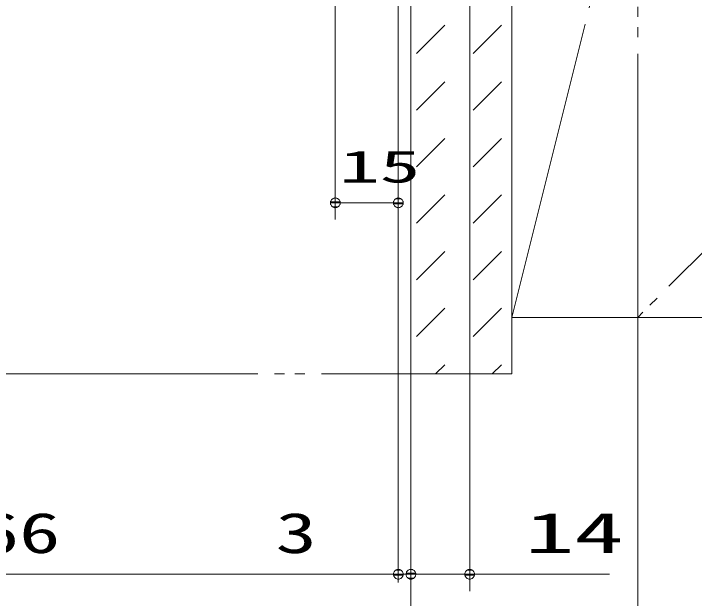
# Model space of a CAD drawing. Units: millimetres on the paper. Extents: x -305 to 305, y -152 to 152.
# Drawn here: x -160.93 to -120.41, y -95.21 to -60.4 of the extents above; entities that cross this region are included whole.
import ezdxf
from ezdxf.enums import TextEntityAlignment as Align

# ---------------------------------------------------------------- set-up
doc = ezdxf.new("R2010")
doc.units = ezdxf.units.MM
doc.linetypes.add('LONG_DOUBLE_CHAIN', pattern=[21.8, 18, -1, 0.6, -0.6, 0.6, -1])
doc.layers.add('0-2_0', color=7, linetype='Continuous', lineweight=9)
doc.layers.add('0-3_S3', color=7, linetype='Continuous', lineweight=9)
doc.styles.add('ＭＳ ゴシック', font='')
doc.styles.get('ＭＳ ゴシック').set_extended_font_data('MS Gothic')

# ---------------------------------------------------------------- blocks, each defined once
blk = doc.blocks.new('_DOTSMALL')
at = {"layer": '0-2_0'}
for p, q in [((0.0746, 0.1), (-0.0746, 0.1)), ((0.1223, -0.0248), (-0.1223, -0.0248))]:
    blk.add_line(p, q, dxfattribs=at)
for points in [[(0.125, 0), (0.124, 0.0157), (0.1211, 0.0311), (0.1162, 0.046), (0.1095, 0.0602), (0.1011, 0.0735), (0.0911, 0.0856), (0.0797, 0.0963), (0.067, 0.1055), (0.0532, 0.1131), (0.0386, 0.1189), (0.0234, 0.1228), (0.0078, 0.1248), (-0.0078, 0.1248), (-0.0234, 0.1228), (-0.0386, 0.1189), (-0.0532, 0.1131), (-0.067, 0.1055), (-0.0797, 0.0963), (-0.0911, 0.0856), (-0.1011, 0.0735), (-0.1095, 0.0602), (-0.1162, 0.046), (-0.1211, 0.0311), (-0.124, 0.0157), (-0.125, 0), (0, 0)], [(-0.125, 0), (-0.124, -0.0157), (-0.1211, -0.0311), (-0.1162, -0.046), (-0.1095, -0.0602), (-0.1011, -0.0735), (-0.0911, -0.0856), (-0.0797, -0.0963), (-0.067, -0.1055), (-0.0532, -0.1131), (-0.0386, -0.1189), (-0.0234, -0.1228), (-0.0078, -0.1248), (0.0078, -0.1248), (0.0234, -0.1228), (0.0386, -0.1189), (0.0532, -0.1131), (0.067, -0.1055), (0.0797, -0.0963), (0.0911, -0.0856), (0.1011, -0.0735), (0.1095, -0.0602), (0.1162, -0.046), (0.1211, -0.0311), (0.124, -0.0157), (0.125, 0), (0, 0)]]:
    blk.add_lwpolyline(points, close=True, dxfattribs=at)

msp = doc.modelspace()

# ---------------------------------------------------------------- linework, layer by layer
at = {"layer": '0-3_S3', "linetype": 'LONG_DOUBLE_CHAIN'}
for p, q in [((-123.788, -19.199), (-123.788, -78.481)), ((-131.288, -48.481), (-131.288, -81.85)), ((-131.288, -78.481), (-123.788, -48.481)), ((-93.788, -48.481), (-123.788, -78.481)), ((-137.288, -50.981), (-137.288, -81.85)), ((-131.288, -78.481), (-93.788, -78.481)), ((-186.205, -81.85), (-131.288, -81.85))]:
    msp.add_line(p, q, dxfattribs=at)
at = {"layer": '0-3_S3'}
for p, q in [((-133.788, -43.482), (-133.788, -94.775)), ((-141.788, -50.141), (-141.788, -72.665)), ((-138.038, -54.656), (-138.038, -72.665)), ((-138.038, -54.731), (-138.038, -94.275)), ((-136.955, -62.778), (-135.271, -61.094)), ((-133.587, -62.778), (-131.903, -61.094)), ((-136.955, -66.146), (-135.271, -64.462)), ((-133.587, -66.146), (-131.903, -64.462)), ((-136.955, -69.513), (-135.271, -67.83)), ((-133.587, -69.513), (-131.903, -67.83)), ((-136.955, -72.881), (-135.271, -71.197)), ((-133.587, -72.881), (-131.903, -71.197)), ((-138.038, -71.665), (-141.788, -71.665)), ((-136.955, -76.249), (-135.271, -74.565)), ((-133.587, -76.249), (-131.903, -74.565)), ((-136.955, -79.616), (-135.271, -77.932)), ((-133.587, -79.616), (-131.903, -77.932)), ((-123.788, -78.481), (-123.788, -108.811)), ((-123.788, -78.481), (-123.788, -102.135)), ((-135.821, -81.85), (-135.271, -81.3)), ((-132.453, -81.85), (-131.903, -81.3)), ((-137.288, -81.85), (-137.288, -102.135)), ((-137.288, -81.85), (-137.288, -94.775)), ((-138.038, -93.775), (-186.33, -93.775)), ((-138.038, -93.775), (-146.344, -93.775)), ((-136.108, -93.775), (-138.428, -93.775)), ((-137.288, -93.775), (-138.038, -93.775)), ((-133.788, -93.775), (-137.288, -93.775)), ((-133.788, -93.775), (-125.468, -93.775))]:
    msp.add_line(p, q, dxfattribs=at)
msp.add_lwpolyline([(-137.288, -50.981), (-131.288, -50.981), (-131.288, -81.85), (-137.288, -81.85)], close=True, dxfattribs=at)

# ---------------------------------------------------------------- block references
at = {"layer": '0-3_S3', "xscale": 2.32, "yscale": 2.32, "rotation": 180}
for p in [(-141.788, -71.665), (-137.288, -93.775), (-137.288, -93.775)]:
    msp.add_blockref('_DOTSMALL', p, dxfattribs=at)
at = {"layer": '0-3_S3', "xscale": 2.32, "yscale": 2.32}
for p in [(-138.038, -71.665), (-138.038, -93.775), (-138.038, -93.775), (-133.788, -93.775)]:
    msp.add_blockref('_DOTSMALL', p, dxfattribs=at)

# ---------------------------------------------------------------- texts
at = {"layer": '0-3_S3', "style": 'ＭＳ ゴシック'}
for s, height, width, p in [('15', 1.921, 1.85, (-141.557, -71.035)), ('766', 2.405, 1.5, (-165.517, -93.237)), ('3', 2.405, 1.5, (-145.344, -93.237)), ('14', 2.405, 1.8, (-130.509, -93.237))]:
    msp.add_text(s, height=height, dxfattribs=dict(at, width=width)).set_placement(p, align=Align.BOTTOM_LEFT)

doc.saveas('drawing.dxf')
